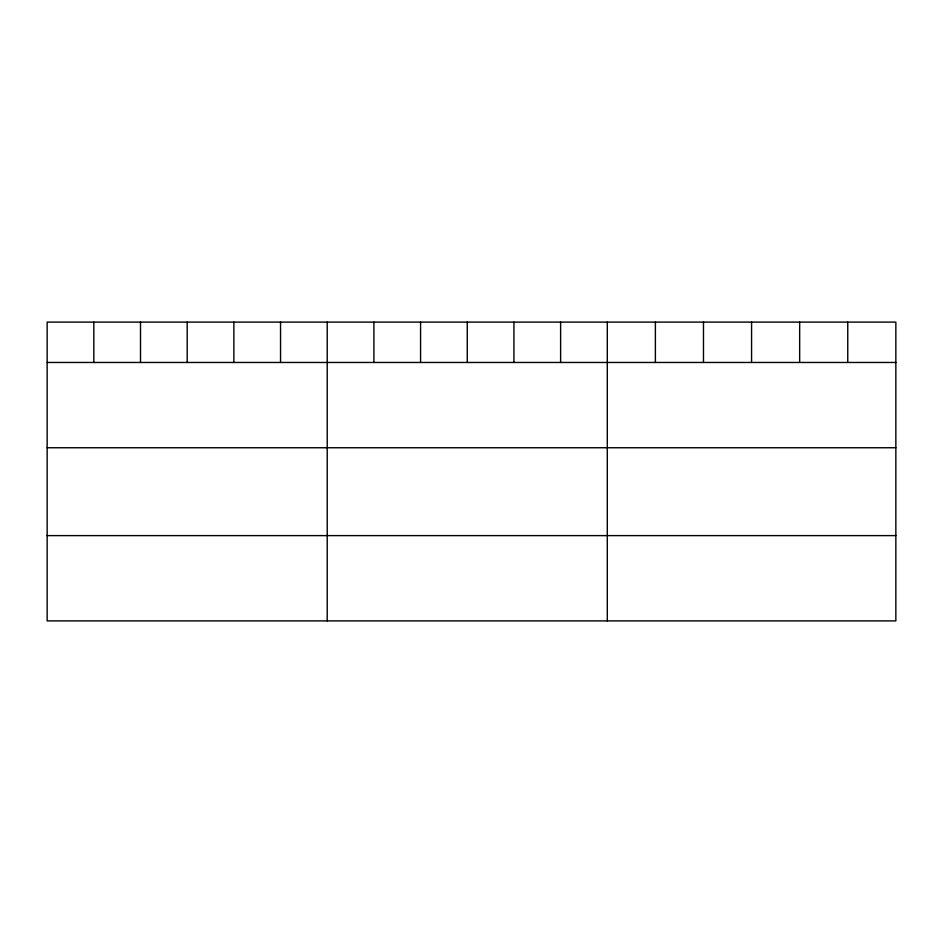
<?xml version="1.0" encoding="UTF-8"?>
<svg xmlns="http://www.w3.org/2000/svg" width="943" height="943" viewBox="0 0 943 943"><rect width="100%" height="100%" fill="white"/><g stroke="black" fill="none" stroke-linecap="round" stroke-linejoin="round"><path stroke-width="1.41" d="M895.85 362.466L895.85 620.895L47.15 620.895L47.15 322.105L895.85 322.105L895.85 362.466L47.15 362.466M47.15 447.748L895.85 447.748M47.15 535.612L895.85 535.612M847.757 322.105L847.757 362.466M799.664 322.105L799.664 362.466M751.571 322.105L751.571 362.466M703.478 322.105L703.478 362.466M655.385 322.105L655.385 362.466M607.292 322.105L607.292 620.895M560.614 322.105L560.614 362.466M513.935 322.105L513.935 362.466M467.256 322.105L467.256 362.466M420.578 322.105L420.578 362.466M373.899 322.105L373.899 362.466M327.221 322.105L327.221 620.895M280.543 322.105L280.543 362.466M233.864 322.105L233.864 362.466M187.186 322.105L187.186 362.466M140.507 322.105L140.507 362.466M93.828 322.105L93.828 362.466"/></g></svg>
